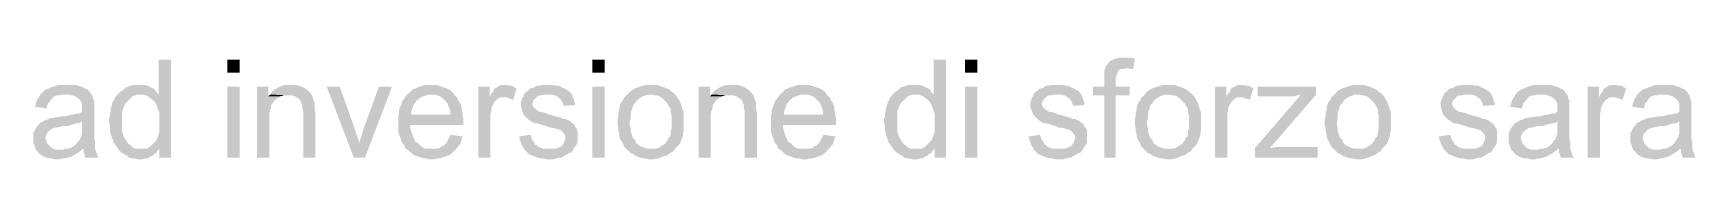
# Model space of a CAD drawing. Header units: millimetres. Extents: x -35.3 to 0.3, y 0.4 to 20.6.
# Drawn here: x -32.544 to -30.953, y 3.683 to 3.779 of the extents above; entities that cross this region are included whole.
import ezdxf

# ---------------------------------------------------------------- set-up
doc = ezdxf.new("R2010")
doc.units = ezdxf.units.MM
doc.layers.add('PDF _Riempimenti solidi', color=7, linetype='Continuous')

msp = doc.modelspace()

# ---------------------------------------------------------------- hatches: boundary and pattern name
at = {"layer": 'PDF _Riempimenti solidi', "transparency": 33554559}
for points in [[(-32.4118, 3.7777), (-32.4235, 3.7777), (-32.4235, 3.7443), (-32.441, 3.7443), (-32.4385, 3.7443), (-32.436, 3.7435), (-32.4335, 3.7427), (-32.4318, 3.741), (-32.4293, 3.7393), (-32.4268, 3.7368), (-32.4252, 3.7335), (-32.4243, 3.731), (-32.4235, 3.7285), (-32.4227, 3.726), (-32.4227, 3.7093), (-32.4235, 3.7068), (-32.4243, 3.7043), (-32.4252, 3.7018), (-32.426, 3.7002), (-32.4293, 3.6968), (-32.431, 3.6952), (-32.4335, 3.6935), (-32.4352, 3.6927), (-32.4227, 3.6927), (-32.4227, 3.6843), (-32.4118, 3.6843)], [(-32.346, 3.7652), (-32.346, 3.7777), (-32.3577, 3.7777), (-32.3577, 3.7652)], [(-31.9968, 3.7652), (-31.9968, 3.7777), (-32.0085, 3.7777), (-32.0085, 3.7652)], [(-31.6702, 3.7777), (-31.6818, 3.7777), (-31.6818, 3.7443), (-31.6993, 3.7443), (-31.6968, 3.7443), (-31.6943, 3.7435), (-31.6918, 3.7427), (-31.6902, 3.741), (-31.6877, 3.7393), (-31.686, 3.7377), (-31.6852, 3.7368), (-31.6835, 3.7335), (-31.6818, 3.7285), (-31.681, 3.726), (-31.681, 3.7093), (-31.6818, 3.7068), (-31.6835, 3.7018), (-31.6843, 3.7002), (-31.686, 3.6985), (-31.6893, 3.6952), (-31.6918, 3.6935), (-31.6935, 3.6927), (-31.681, 3.6927), (-31.681, 3.6843), (-31.6702, 3.6843)], [(-31.6402, 3.7652), (-31.6402, 3.7777), (-31.6518, 3.7777), (-31.6518, 3.7652)], [(-31.5002, 3.7793), (-31.5052, 3.7793), (-31.5077, 3.7785), (-31.5102, 3.7777), (-31.5118, 3.7768), (-31.5135, 3.776), (-31.5152, 3.7735), (-31.5168, 3.7718), (-31.5177, 3.7693), (-31.496, 3.7693), (-31.4935, 3.7685), (-31.491, 3.7685), (-31.4893, 3.7785), (-31.4927, 3.7793), (-31.4977, 3.7793)], [(-31.5177, 3.7693), (-31.5185, 3.7677), (-31.5185, 3.7518), (-31.5293, 3.7518), (-31.5293, 3.7435), (-31.5185, 3.7435), (-31.5185, 3.6843), (-31.5077, 3.6843), (-31.5077, 3.7435), (-31.4943, 3.7435), (-31.4943, 3.7518), (-31.5077, 3.7518), (-31.5077, 3.7602), (-31.5068, 3.7627), (-31.506, 3.7652), (-31.5052, 3.7668), (-31.5035, 3.7685), (-31.501, 3.7685), (-31.4977, 3.7693)], [(-32.5368, 3.7443), (-32.5377, 3.7427), (-32.5393, 3.7402), (-32.5402, 3.7385), (-32.541, 3.736), (-32.5418, 3.7327), (-32.5302, 3.731), (-32.5302, 3.7335), (-32.5293, 3.736), (-32.5277, 3.7377), (-32.526, 3.7402), (-32.5235, 3.7427), (-32.521, 3.7435), (-32.5185, 3.7435), (-32.516, 3.7443), (-32.5127, 3.7443)], [(-32.511, 3.7535), (-32.5193, 3.7535), (-32.5218, 3.7527), (-32.5243, 3.7518), (-32.5268, 3.751), (-32.5285, 3.7502), (-32.531, 3.7493), (-32.5335, 3.7477), (-32.5368, 3.7443), (-32.5085, 3.7443), (-32.506, 3.7435), (-32.5035, 3.7427), (-32.5018, 3.7418), (-32.5002, 3.7402), (-32.4993, 3.7402), (-32.4985, 3.7385), (-32.4968, 3.736), (-32.4968, 3.7277), (-32.4985, 3.7268), (-32.5002, 3.726), (-32.5027, 3.726), (-32.5052, 3.7252), (-32.5077, 3.7252), (-32.5102, 3.7243), (-32.5135, 3.7235), (-32.5168, 3.7235), (-32.5202, 3.7227), (-32.5227, 3.7227), (-32.5252, 3.7218), (-32.5277, 3.7218), (-32.5285, 3.721), (-32.5335, 3.7193), (-32.4968, 3.7185), (-32.4968, 3.7068), (-32.4977, 3.7043), (-32.4985, 3.7027), (-32.4985, 3.7018), (-32.5002, 3.7002), (-32.5018, 3.6977), (-32.5035, 3.696), (-32.506, 3.6943), (-32.5077, 3.6935), (-32.5102, 3.6927), (-32.496, 3.6927), (-32.4952, 3.6918), (-32.4952, 3.6893), (-32.4943, 3.6868), (-32.4935, 3.6843), (-32.481, 3.6843), (-32.4818, 3.6852), (-32.4843, 3.6927), (-32.4843, 3.6993), (-32.4852, 3.7018), (-32.4852, 3.7385), (-32.486, 3.7393), (-32.4868, 3.7427), (-32.4877, 3.7443), (-32.4893, 3.7468), (-32.4918, 3.7493), (-32.4943, 3.7502), (-32.4968, 3.7518), (-32.4985, 3.7518), (-32.5002, 3.7527), (-32.5027, 3.7535), (-32.5085, 3.7535)], [(-32.4418, 3.7535), (-32.4477, 3.7535), (-32.4502, 3.7527), (-32.4527, 3.7518), (-32.4552, 3.751), (-32.4568, 3.7493), (-32.4577, 3.7485), (-32.4602, 3.7468), (-32.4635, 3.7435), (-32.4652, 3.7418), (-32.466, 3.7393), (-32.4677, 3.7368), (-32.4677, 3.736), (-32.4693, 3.731), (-32.4693, 3.7285), (-32.4702, 3.726), (-32.4702, 3.7235), (-32.471, 3.721), (-32.471, 3.7177), (-32.4702, 3.7143), (-32.4702, 3.7093), (-32.4677, 3.7018), (-32.4668, 3.7002), (-32.4668, 3.6985), (-32.4652, 3.6968), (-32.4635, 3.6943), (-32.4618, 3.6918), (-32.4402, 3.6927), (-32.4452, 3.6927), (-32.4477, 3.6935), (-32.4493, 3.6952), (-32.4518, 3.6968), (-32.4535, 3.6985), (-32.4543, 3.7002), (-32.456, 3.7027), (-32.4568, 3.7043), (-32.4577, 3.7068), (-32.4585, 3.7093), (-32.4585, 3.7277), (-32.4577, 3.7302), (-32.4568, 3.7327), (-32.4552, 3.736), (-32.4535, 3.7377), (-32.4502, 3.741), (-32.4485, 3.7427), (-32.446, 3.7435), (-32.4435, 3.7443), (-32.4235, 3.7443), (-32.4252, 3.746), (-32.4268, 3.7485), (-32.4285, 3.7502), (-32.431, 3.751), (-32.4318, 3.7518), (-32.4343, 3.7527), (-32.4368, 3.7535), (-32.4393, 3.7535)], [(-32.346, 3.6843), (-32.346, 3.7518), (-32.3577, 3.7518), (-32.3577, 3.6843)], [(-32.3185, 3.7518), (-32.3293, 3.7518), (-32.3293, 3.6843), (-32.3177, 3.6843), (-32.3177, 3.726), (-32.3168, 3.7293), (-32.316, 3.7318), (-32.316, 3.7343), (-32.3143, 3.736), (-32.3135, 3.7377), (-32.3118, 3.7393), (-32.3093, 3.741), (-32.3068, 3.7427), (-32.3185, 3.7427)], [(-32.3168, 3.7443), (-32.3185, 3.7427), (-32.3068, 3.7427), (-32.3043, 3.7435), (-32.2993, 3.7435)], [(-32.2968, 3.7535), (-32.3027, 3.7535), (-32.3077, 3.7518), (-32.3093, 3.751), (-32.3118, 3.7493), (-32.3135, 3.7485), (-32.3152, 3.7468), (-32.3168, 3.7443), (-32.2993, 3.7435), (-32.296, 3.7435), (-32.2935, 3.7427), (-32.2918, 3.7418), (-32.2893, 3.7402), (-32.2877, 3.7385), (-32.2868, 3.736), (-32.286, 3.7343), (-32.286, 3.7318), (-32.2852, 3.7285), (-32.2852, 3.6843), (-32.2735, 3.6843), (-32.2735, 3.7268), (-32.2743, 3.7302), (-32.2743, 3.7368), (-32.2752, 3.7385), (-32.276, 3.741), (-32.2768, 3.7435), (-32.2785, 3.746), (-32.281, 3.7485), (-32.2835, 3.7502), (-32.286, 3.7518), (-32.2868, 3.7518), (-32.2893, 3.7527), (-32.2918, 3.7535), (-32.2943, 3.7535)], [(-32.2502, 3.7518), (-32.2627, 3.7518), (-32.2368, 3.6843), (-32.2318, 3.6977), (-32.2318, 3.6993), (-32.2327, 3.7018), (-32.2343, 3.7068), (-32.2352, 3.7093), (-32.236, 3.7118)], [(-32.2002, 3.7518), (-32.2127, 3.7518), (-32.2277, 3.711), (-32.2277, 3.7102), (-32.2285, 3.7077), (-32.2293, 3.7052), (-32.2302, 3.7027), (-32.231, 3.7002), (-32.2318, 3.6977), (-32.2368, 3.6843), (-32.226, 3.6843)], [(-32.186, 3.7443), (-32.186, 3.7435), (-32.1877, 3.7418), (-32.1885, 3.7402), (-32.1902, 3.7385), (-32.1918, 3.7335), (-32.1927, 3.7318), (-32.1935, 3.7293), (-32.1935, 3.726), (-32.1943, 3.7235), (-32.1943, 3.7093), (-32.1935, 3.7068), (-32.1927, 3.7043), (-32.1918, 3.7018), (-32.191, 3.6993), (-32.1902, 3.6977), (-32.1885, 3.696), (-32.1877, 3.6935), (-32.186, 3.6918), (-32.1618, 3.6927), (-32.1677, 3.6927), (-32.1702, 3.6935), (-32.1727, 3.6952), (-32.1743, 3.6968), (-32.176, 3.6985), (-32.1768, 3.6985), (-32.1785, 3.7002), (-32.1793, 3.7027), (-32.1802, 3.7043), (-32.181, 3.7068), (-32.1818, 3.7093), (-32.1827, 3.7127), (-32.1827, 3.7152), (-32.1318, 3.7152), (-32.1318, 3.721), (-32.1327, 3.7243), (-32.1818, 3.7252), (-32.1818, 3.7277), (-32.181, 3.7302), (-32.1802, 3.7327), (-32.1793, 3.7352), (-32.1777, 3.7368), (-32.176, 3.7393), (-32.1743, 3.7402), (-32.1727, 3.7418), (-32.1702, 3.7427), (-32.1677, 3.7435), (-32.1652, 3.7443), (-32.1627, 3.7443)], [(-32.1627, 3.7535), (-32.1685, 3.7535), (-32.171, 3.7527), (-32.176, 3.751), (-32.1777, 3.7502), (-32.1802, 3.7493), (-32.1818, 3.7477), (-32.1835, 3.746), (-32.186, 3.7443), (-32.1593, 3.7443), (-32.1568, 3.7435), (-32.1543, 3.7427), (-32.1518, 3.741), (-32.1502, 3.7393), (-32.1477, 3.7368), (-32.1468, 3.7352), (-32.146, 3.7327), (-32.1452, 3.731), (-32.1443, 3.7277), (-32.1443, 3.7252), (-32.1818, 3.7252), (-32.1327, 3.7243), (-32.1327, 3.7268), (-32.1335, 3.7293), (-32.1335, 3.7318), (-32.1352, 3.7368), (-32.1368, 3.7385), (-32.1377, 3.741), (-32.1393, 3.7427), (-32.141, 3.7443), (-32.1418, 3.746), (-32.1435, 3.7477), (-32.146, 3.7493), (-32.1477, 3.7502), (-32.1502, 3.751), (-32.1552, 3.7527), (-32.1577, 3.7535), (-32.1602, 3.7535)], [(-32.1068, 3.7518), (-32.1177, 3.7518), (-32.1177, 3.6843), (-32.106, 3.6843), (-32.106, 3.726), (-32.1052, 3.7285), (-32.1052, 3.731), (-32.1043, 3.7335), (-32.1027, 3.736), (-32.1018, 3.7377), (-32.1002, 3.7393), (-32.0977, 3.741), (-32.096, 3.7418), (-32.0927, 3.7418), (-32.1068, 3.7418)], [(-32.0927, 3.7535), (-32.0952, 3.7535), (-32.0977, 3.7527), (-32.1002, 3.751), (-32.101, 3.751), (-32.1027, 3.7493), (-32.1035, 3.7468), (-32.1052, 3.7452), (-32.1068, 3.7418), (-32.0918, 3.7418), (-32.0868, 3.7402), (-32.0843, 3.7393), (-32.081, 3.7502), (-32.0827, 3.751), (-32.0852, 3.7527), (-32.0877, 3.7527), (-32.0902, 3.7535)], [(-32.0735, 3.7452), (-32.0743, 3.7427), (-32.0752, 3.7418), (-32.076, 3.7393), (-32.0768, 3.7368), (-32.0768, 3.7327), (-32.076, 3.7302), (-32.0752, 3.7277), (-32.0743, 3.7252), (-32.0727, 3.7235), (-32.071, 3.7218), (-32.0693, 3.7202), (-32.0668, 3.7185), (-32.0635, 3.7168), (-32.061, 3.7168), (-32.0585, 3.716), (-32.056, 3.7152), (-32.0527, 3.7143), (-32.0493, 3.7127), (-32.0468, 3.7127), (-32.0435, 3.7118), (-32.0385, 3.7102), (-32.036, 3.7077), (-32.0343, 3.7052), (-32.0343, 3.7018), (-32.0352, 3.6993), (-32.036, 3.6977), (-32.0377, 3.6952), (-32.0393, 3.6943), (-32.0418, 3.6935), (-32.0435, 3.6927), (-32.0493, 3.6927), (-32.0735, 3.6918), (-32.0702, 3.6885), (-32.0693, 3.6877), (-32.0677, 3.6868), (-32.0652, 3.686), (-32.0635, 3.6852), (-32.061, 3.6843), (-32.0585, 3.6835), (-32.056, 3.6835), (-32.0527, 3.6827), (-32.0452, 3.6827), (-32.0427, 3.6835), (-32.0402, 3.6843), (-32.0377, 3.6843), (-32.0352, 3.686), (-32.0335, 3.6868), (-32.031, 3.6885), (-32.0285, 3.6893), (-32.0268, 3.6918), (-32.026, 3.6935), (-32.0252, 3.6943), (-32.0235, 3.6968), (-32.0227, 3.6993), (-32.0227, 3.7093), (-32.0235, 3.7118), (-32.0252, 3.7143), (-32.026, 3.716), (-32.0285, 3.7177), (-32.0302, 3.7193), (-32.0327, 3.7202), (-32.0335, 3.721), (-32.036, 3.721), (-32.0377, 3.7218), (-32.0402, 3.7227), (-32.0435, 3.7235), (-32.046, 3.7243), (-32.0493, 3.7252), (-32.0502, 3.7252), (-32.0535, 3.7268), (-32.0568, 3.7277), (-32.0585, 3.7277), (-32.0602, 3.7285), (-32.0627, 3.7302), (-32.0643, 3.7318), (-32.0652, 3.7327), (-32.066, 3.7352), (-32.0652, 3.7377), (-32.0643, 3.7393), (-32.0618, 3.7418), (-32.061, 3.7427), (-32.0593, 3.7435), (-32.0568, 3.7435), (-32.0543, 3.7443), (-32.051, 3.7443)], [(-32.0518, 3.7535), (-32.0568, 3.7535), (-32.0593, 3.7527), (-32.0618, 3.7527), (-32.0643, 3.751), (-32.0668, 3.7502), (-32.0693, 3.7493), (-32.0693, 3.7485), (-32.0718, 3.7468), (-32.0735, 3.7452), (-32.051, 3.7443), (-32.0468, 3.7443), (-32.0443, 3.7435), (-32.0427, 3.7427), (-32.0402, 3.741), (-32.0377, 3.7385), (-32.036, 3.7335), (-32.0252, 3.7343), (-32.0252, 3.736), (-32.026, 3.7385), (-32.0268, 3.741), (-32.0277, 3.7435), (-32.0285, 3.7452), (-32.031, 3.7477), (-32.0327, 3.7485), (-32.0352, 3.7502), (-32.0377, 3.751), (-32.0385, 3.7518), (-32.041, 3.7527), (-32.0435, 3.7527), (-32.046, 3.7535), (-32.0485, 3.7535)], [(-31.9968, 3.6843), (-31.9968, 3.7518), (-32.0085, 3.7518), (-32.0085, 3.6843)], [(-31.9752, 3.7443), (-31.9768, 3.7427), (-31.9785, 3.741), (-31.9793, 3.7385), (-31.981, 3.7368), (-31.9827, 3.7318), (-31.9827, 3.7293), (-31.9835, 3.7268), (-31.9835, 3.7243), (-31.9843, 3.721), (-31.9843, 3.7152), (-31.9835, 3.7118), (-31.9835, 3.7093), (-31.9827, 3.7068), (-31.9827, 3.7043), (-31.9818, 3.7018), (-31.9802, 3.6993), (-31.9793, 3.6977), (-31.9785, 3.6952), (-31.9768, 3.6935), (-31.9752, 3.6918), (-31.9527, 3.6927), (-31.956, 3.6927), (-31.961, 3.6943), (-31.9627, 3.6952), (-31.9652, 3.6968), (-31.9668, 3.6985), (-31.9677, 3.701), (-31.9693, 3.7027), (-31.9702, 3.7043), (-31.971, 3.7068), (-31.9718, 3.7093), (-31.9718, 3.7118), (-31.9727, 3.7152), (-31.9727, 3.7185), (-31.9718, 3.7218), (-31.9718, 3.7268), (-31.971, 3.7293), (-31.9693, 3.7343), (-31.9677, 3.736), (-31.9668, 3.7377), (-31.966, 3.7385), (-31.9643, 3.7402), (-31.9618, 3.7418), (-31.9602, 3.7427), (-31.9577, 3.7435), (-31.9552, 3.7443), (-31.9527, 3.7443)], [(-31.9527, 3.7535), (-31.9577, 3.7535), (-31.9602, 3.7527), (-31.9627, 3.7518), (-31.9677, 3.7502), (-31.9693, 3.7493), (-31.9718, 3.7477), (-31.9735, 3.746), (-31.9752, 3.7443), (-31.9518, 3.7443), (-31.9485, 3.7435), (-31.9468, 3.7435), (-31.9443, 3.7427), (-31.9418, 3.741), (-31.9385, 3.7377), (-31.9368, 3.736), (-31.936, 3.7343), (-31.9343, 3.7318), (-31.9335, 3.7302), (-31.9335, 3.7277), (-31.9327, 3.7243), (-31.9327, 3.7118), (-31.9335, 3.7093), (-31.9335, 3.7068), (-31.9343, 3.7043), (-31.936, 3.7027), (-31.9368, 3.7002), (-31.9385, 3.6985), (-31.9385, 3.6977), (-31.941, 3.696), (-31.9427, 3.6952), (-31.9452, 3.6935), (-31.9477, 3.6927), (-31.9527, 3.6927), (-31.9752, 3.6918), (-31.9735, 3.6902), (-31.9718, 3.6885), (-31.9693, 3.6877), (-31.9677, 3.686), (-31.9627, 3.6843), (-31.9602, 3.6835), (-31.9577, 3.6835), (-31.9552, 3.6827), (-31.9485, 3.6827), (-31.9452, 3.6835), (-31.9427, 3.6843), (-31.941, 3.6852), (-31.9385, 3.686), (-31.936, 3.6868), (-31.9352, 3.6877), (-31.9327, 3.6893), (-31.931, 3.6902), (-31.9293, 3.6927), (-31.926, 3.696), (-31.9243, 3.6985), (-31.9235, 3.701), (-31.9227, 3.7027), (-31.9218, 3.7052), (-31.9218, 3.7077), (-31.921, 3.7102), (-31.921, 3.7268), (-31.9218, 3.7293), (-31.9227, 3.7318), (-31.9235, 3.7343), (-31.9243, 3.7368), (-31.9252, 3.7385), (-31.9268, 3.741), (-31.9277, 3.7427), (-31.9293, 3.7443), (-31.931, 3.746), (-31.9335, 3.7477), (-31.9352, 3.7493), (-31.9377, 3.7502), (-31.9393, 3.751), (-31.9418, 3.7518), (-31.9468, 3.7535), (-31.9493, 3.7535)], [(-31.896, 3.7518), (-31.9068, 3.7518), (-31.9068, 3.6843), (-31.8952, 3.6843), (-31.8952, 3.726), (-31.8943, 3.7293), (-31.8935, 3.7318), (-31.8935, 3.7343), (-31.8918, 3.736), (-31.891, 3.7377), (-31.8893, 3.7393), (-31.8868, 3.741), (-31.8843, 3.7427), (-31.896, 3.7427)], [(-31.8943, 3.7443), (-31.896, 3.7427), (-31.8843, 3.7427), (-31.8818, 3.7435), (-31.8768, 3.7435)], [(-31.8743, 3.7535), (-31.8802, 3.7535), (-31.8827, 3.7527), (-31.8852, 3.7518), (-31.8868, 3.751), (-31.8893, 3.7493), (-31.891, 3.7485), (-31.8927, 3.7468), (-31.8943, 3.7443), (-31.8768, 3.7435), (-31.8735, 3.7435), (-31.871, 3.7427), (-31.8693, 3.7418), (-31.8668, 3.7402), (-31.8652, 3.7385), (-31.8643, 3.736), (-31.8635, 3.7343), (-31.8635, 3.7318), (-31.8627, 3.7285), (-31.8627, 3.6843), (-31.851, 3.6843), (-31.851, 3.7268), (-31.8518, 3.7302), (-31.8518, 3.7368), (-31.8527, 3.7385), (-31.8535, 3.741), (-31.8543, 3.7435), (-31.856, 3.746), (-31.8585, 3.7485), (-31.8635, 3.7518), (-31.8643, 3.7518), (-31.8668, 3.7527), (-31.8693, 3.7535), (-31.8718, 3.7535)], [(-31.8293, 3.7443), (-31.8293, 3.7435), (-31.831, 3.7418), (-31.8318, 3.7402), (-31.8335, 3.7385), (-31.8343, 3.736), (-31.8352, 3.7335), (-31.836, 3.7318), (-31.8368, 3.7293), (-31.8368, 3.726), (-31.8377, 3.7235), (-31.8377, 3.7093), (-31.8352, 3.7018), (-31.8343, 3.6993), (-31.8335, 3.6977), (-31.8318, 3.696), (-31.831, 3.6935), (-31.8293, 3.6918), (-31.8052, 3.6927), (-31.811, 3.6927), (-31.8135, 3.6935), (-31.816, 3.6952), (-31.8177, 3.6968), (-31.8193, 3.6985), (-31.8202, 3.6985), (-31.8218, 3.7002), (-31.8227, 3.7027), (-31.8235, 3.7043), (-31.8252, 3.7093), (-31.826, 3.7127), (-31.826, 3.7152), (-31.7752, 3.7152), (-31.7752, 3.721), (-31.776, 3.7243), (-31.8252, 3.7252), (-31.8252, 3.7277), (-31.8227, 3.7352), (-31.821, 3.7368), (-31.8193, 3.7393), (-31.8177, 3.7402), (-31.816, 3.7418), (-31.8135, 3.7427), (-31.811, 3.7435), (-31.8085, 3.7443), (-31.806, 3.7443)], [(-31.806, 3.7535), (-31.8118, 3.7535), (-31.8143, 3.7527), (-31.8168, 3.7518), (-31.8193, 3.751), (-31.821, 3.7502), (-31.8235, 3.7493), (-31.8252, 3.7477), (-31.8268, 3.746), (-31.8293, 3.7443), (-31.8027, 3.7443), (-31.8002, 3.7435), (-31.7977, 3.7427), (-31.7952, 3.741), (-31.7935, 3.7393), (-31.7918, 3.7377), (-31.791, 3.7368), (-31.7902, 3.7352), (-31.7893, 3.7327), (-31.7885, 3.731), (-31.7877, 3.7277), (-31.7877, 3.7252), (-31.8252, 3.7252), (-31.776, 3.7243), (-31.776, 3.7268), (-31.7768, 3.7293), (-31.7768, 3.7318), (-31.7777, 3.7343), (-31.7785, 3.7368), (-31.7802, 3.7385), (-31.781, 3.741), (-31.7827, 3.7427), (-31.7843, 3.7443), (-31.7852, 3.746), (-31.7868, 3.7477), (-31.7893, 3.7493), (-31.791, 3.7502), (-31.7935, 3.751), (-31.796, 3.7518), (-31.801, 3.7535), (-31.8035, 3.7535)], [(-31.7002, 3.7535), (-31.706, 3.7535), (-31.711, 3.7518), (-31.7135, 3.751), (-31.7152, 3.7493), (-31.716, 3.7485), (-31.7185, 3.7468), (-31.7202, 3.7452), (-31.7218, 3.7435), (-31.7235, 3.7418), (-31.7243, 3.7393), (-31.726, 3.7368), (-31.726, 3.736), (-31.7277, 3.731), (-31.7277, 3.7285), (-31.7285, 3.726), (-31.7285, 3.7235), (-31.7293, 3.721), (-31.7293, 3.7177), (-31.7285, 3.7143), (-31.7285, 3.7093), (-31.7277, 3.7068), (-31.726, 3.7018), (-31.7252, 3.7002), (-31.7252, 3.6985), (-31.7235, 3.6968), (-31.7202, 3.6918), (-31.6985, 3.6927), (-31.7035, 3.6927), (-31.706, 3.6935), (-31.7077, 3.6952), (-31.7102, 3.6968), (-31.7118, 3.6985), (-31.7127, 3.7002), (-31.7143, 3.7027), (-31.7152, 3.7043), (-31.716, 3.7068), (-31.7168, 3.7093), (-31.7168, 3.7277), (-31.716, 3.7302), (-31.7152, 3.7327), (-31.7143, 3.7343), (-31.7135, 3.736), (-31.7102, 3.7393), (-31.7068, 3.7427), (-31.7043, 3.7435), (-31.7018, 3.7443), (-31.6818, 3.7443), (-31.6835, 3.746), (-31.6852, 3.7485), (-31.6868, 3.7502), (-31.6893, 3.751), (-31.6902, 3.7518), (-31.6927, 3.7527), (-31.6952, 3.7535), (-31.6977, 3.7535)], [(-31.6402, 3.6843), (-31.6402, 3.7518), (-31.6518, 3.7518), (-31.6518, 3.6843)], [(-31.586, 3.7452), (-31.5868, 3.7427), (-31.5877, 3.7418), (-31.5885, 3.7393), (-31.5893, 3.7368), (-31.5893, 3.7327), (-31.5885, 3.7302), (-31.5868, 3.7252), (-31.5852, 3.7235), (-31.5835, 3.7218), (-31.5818, 3.7202), (-31.5793, 3.7185), (-31.5777, 3.7177), (-31.576, 3.7168), (-31.5735, 3.7168), (-31.571, 3.716), (-31.5685, 3.7152), (-31.5652, 3.7143), (-31.5618, 3.7127), (-31.5593, 3.7127), (-31.556, 3.7118), (-31.5535, 3.711), (-31.551, 3.7102), (-31.5502, 3.7093), (-31.5485, 3.7077), (-31.5468, 3.7052), (-31.5468, 3.7018), (-31.5477, 3.6993), (-31.5485, 3.6977), (-31.5502, 3.6952), (-31.5518, 3.6943), (-31.5543, 3.6935), (-31.556, 3.6927), (-31.5618, 3.6927), (-31.586, 3.6918), (-31.5843, 3.6902), (-31.5827, 3.6885), (-31.5818, 3.6877), (-31.5802, 3.6868), (-31.5777, 3.686), (-31.576, 3.6852), (-31.5735, 3.6843), (-31.571, 3.6835), (-31.5685, 3.6835), (-31.5652, 3.6827), (-31.5577, 3.6827), (-31.5527, 3.6843), (-31.5502, 3.6843), (-31.5477, 3.686), (-31.546, 3.6868), (-31.5435, 3.6885), (-31.541, 3.6893), (-31.5393, 3.6918), (-31.5385, 3.6935), (-31.5377, 3.6943), (-31.536, 3.6968), (-31.5352, 3.6993), (-31.5352, 3.7093), (-31.536, 3.7118), (-31.5377, 3.7143), (-31.5385, 3.716), (-31.541, 3.7177), (-31.5427, 3.7193), (-31.5452, 3.7202), (-31.546, 3.721), (-31.5485, 3.721), (-31.5502, 3.7218), (-31.5527, 3.7227), (-31.556, 3.7235), (-31.5585, 3.7243), (-31.5618, 3.7252), (-31.5627, 3.7252), (-31.566, 3.7268), (-31.5693, 3.7277), (-31.571, 3.7277), (-31.5727, 3.7285), (-31.5752, 3.7302), (-31.5768, 3.7318), (-31.5777, 3.7327), (-31.5785, 3.7352), (-31.5777, 3.7377), (-31.5768, 3.7393), (-31.5743, 3.7418), (-31.5735, 3.7427), (-31.5718, 3.7435), (-31.5693, 3.7435), (-31.5668, 3.7443), (-31.5635, 3.7443)], [(-31.5643, 3.7535), (-31.5693, 3.7535), (-31.5718, 3.7527), (-31.5743, 3.7527), (-31.5768, 3.751), (-31.5793, 3.7502), (-31.5818, 3.7493), (-31.5818, 3.7485), (-31.5843, 3.7468), (-31.586, 3.7452), (-31.5635, 3.7443), (-31.5593, 3.7443), (-31.5568, 3.7435), (-31.5552, 3.7427), (-31.5527, 3.741), (-31.5502, 3.7385), (-31.5493, 3.736), (-31.5485, 3.7335), (-31.5377, 3.7343), (-31.5377, 3.736), (-31.5393, 3.741), (-31.5402, 3.7435), (-31.541, 3.7452), (-31.5418, 3.746), (-31.5435, 3.7477), (-31.5452, 3.7485), (-31.5477, 3.7502), (-31.5502, 3.751), (-31.551, 3.7518), (-31.5535, 3.7527), (-31.556, 3.7527), (-31.5585, 3.7535), (-31.561, 3.7535)], [(-31.4802, 3.7443), (-31.4818, 3.7427), (-31.4835, 3.741), (-31.4843, 3.7385), (-31.486, 3.7368), (-31.4868, 3.7343), (-31.4877, 3.7318), (-31.4877, 3.7293), (-31.4885, 3.7268), (-31.4885, 3.7243), (-31.4893, 3.721), (-31.4893, 3.7152), (-31.4885, 3.7118), (-31.4885, 3.7093), (-31.4877, 3.7068), (-31.4877, 3.7043), (-31.4868, 3.7018), (-31.4852, 3.6993), (-31.4843, 3.6977), (-31.4835, 3.6952), (-31.4802, 3.6918), (-31.4577, 3.6927), (-31.461, 3.6927), (-31.4635, 3.6935), (-31.466, 3.6943), (-31.4677, 3.6952), (-31.4702, 3.6968), (-31.4718, 3.6985), (-31.4727, 3.701), (-31.4743, 3.7027), (-31.4752, 3.7043), (-31.4768, 3.7093), (-31.4768, 3.7118), (-31.4777, 3.7152), (-31.4777, 3.7185), (-31.4768, 3.7218), (-31.4768, 3.7268), (-31.4743, 3.7343), (-31.4727, 3.736), (-31.4718, 3.7377), (-31.471, 3.7385), (-31.4693, 3.7402), (-31.4668, 3.7418), (-31.4652, 3.7427), (-31.4627, 3.7435), (-31.4602, 3.7443), (-31.4577, 3.7443)], [(-31.4577, 3.7535), (-31.4627, 3.7535), (-31.4677, 3.7518), (-31.4702, 3.751), (-31.4727, 3.7502), (-31.4743, 3.7493), (-31.4768, 3.7477), (-31.4802, 3.7443), (-31.4568, 3.7443), (-31.4535, 3.7435), (-31.4518, 3.7435), (-31.4493, 3.7427), (-31.4468, 3.741), (-31.4452, 3.7393), (-31.4418, 3.736), (-31.441, 3.7343), (-31.4393, 3.7318), (-31.4385, 3.7302), (-31.4385, 3.7277), (-31.4377, 3.7243), (-31.4377, 3.7118), (-31.4385, 3.7093), (-31.4385, 3.7068), (-31.4393, 3.7043), (-31.441, 3.7027), (-31.4418, 3.7002), (-31.4435, 3.6985), (-31.4435, 3.6977), (-31.446, 3.696), (-31.4477, 3.6952), (-31.4502, 3.6935), (-31.4527, 3.6927), (-31.4577, 3.6927), (-31.4802, 3.6918), (-31.4768, 3.6885), (-31.4743, 3.6877), (-31.4727, 3.686), (-31.4702, 3.6852), (-31.4677, 3.6843), (-31.4652, 3.6835), (-31.4627, 3.6835), (-31.4602, 3.6827), (-31.4535, 3.6827), (-31.4502, 3.6835), (-31.4477, 3.6843), (-31.446, 3.6852), (-31.441, 3.6868), (-31.4402, 3.6877), (-31.4377, 3.6893), (-31.436, 3.6902), (-31.4343, 3.6927), (-31.4327, 3.6943), (-31.431, 3.696), (-31.4293, 3.6985), (-31.4285, 3.701), (-31.4277, 3.7027), (-31.4268, 3.7052), (-31.4268, 3.7077), (-31.426, 3.7102), (-31.426, 3.7268), (-31.4293, 3.7368), (-31.4302, 3.7385), (-31.4318, 3.741), (-31.4327, 3.7427), (-31.4343, 3.7443), (-31.436, 3.746), (-31.4385, 3.7477), (-31.4402, 3.7493), (-31.4427, 3.7502), (-31.4443, 3.751), (-31.4468, 3.7518), (-31.4493, 3.7527), (-31.4518, 3.7535), (-31.4543, 3.7535)], [(-31.4018, 3.7518), (-31.4127, 3.7518), (-31.4127, 3.6843), (-31.401, 3.6843), (-31.401, 3.726), (-31.4002, 3.7285), (-31.4002, 3.731), (-31.3993, 3.7335), (-31.3977, 3.736), (-31.3968, 3.7377), (-31.3952, 3.7393), (-31.3927, 3.741), (-31.391, 3.7418), (-31.3877, 3.7418), (-31.4018, 3.7418)], [(-31.3877, 3.7535), (-31.3902, 3.7535), (-31.3927, 3.7527), (-31.3952, 3.751), (-31.396, 3.751), (-31.3977, 3.7493), (-31.3985, 3.7468), (-31.4002, 3.7452), (-31.4018, 3.7418), (-31.3868, 3.7418), (-31.3843, 3.741), (-31.3793, 3.7393), (-31.376, 3.7502), (-31.3777, 3.751), (-31.3802, 3.7527), (-31.3827, 3.7527), (-31.3852, 3.7535)], [(-31.316, 3.7443), (-31.331, 3.7435), (-31.3743, 3.6935), (-31.3743, 3.6843), (-31.3602, 3.6935), (-31.3527, 3.7018)], [(-31.316, 3.7518), (-31.3718, 3.7518), (-31.3718, 3.7427), (-31.3368, 3.7427), (-31.3343, 3.7435), (-31.331, 3.7435), (-31.316, 3.7443)], [(-31.2985, 3.7443), (-31.3002, 3.7427), (-31.3018, 3.741), (-31.3027, 3.7385), (-31.3043, 3.7368), (-31.3052, 3.7343), (-31.306, 3.7318), (-31.306, 3.7293), (-31.3068, 3.7268), (-31.3068, 3.7243), (-31.3077, 3.721), (-31.3077, 3.7152), (-31.3068, 3.7118), (-31.3068, 3.7093), (-31.306, 3.7068), (-31.306, 3.7043), (-31.3052, 3.7018), (-31.3035, 3.6993), (-31.3027, 3.6977), (-31.3018, 3.6952), (-31.3002, 3.6935), (-31.2985, 3.6918), (-31.276, 3.6927), (-31.2793, 3.6927), (-31.2818, 3.6935), (-31.2843, 3.6943), (-31.286, 3.6952), (-31.2885, 3.6968), (-31.2902, 3.6985), (-31.291, 3.701), (-31.2927, 3.7027), (-31.2935, 3.7043), (-31.2952, 3.7093), (-31.2952, 3.7118), (-31.296, 3.7152), (-31.296, 3.7185), (-31.2952, 3.7218), (-31.2952, 3.7268), (-31.2927, 3.7343), (-31.291, 3.736), (-31.2902, 3.7377), (-31.2877, 3.7402), (-31.2852, 3.7418), (-31.2835, 3.7427), (-31.281, 3.7435), (-31.2785, 3.7443), (-31.276, 3.7443)], [(-31.276, 3.7535), (-31.281, 3.7535), (-31.2835, 3.7527), (-31.286, 3.7518), (-31.2885, 3.751), (-31.291, 3.7502), (-31.2927, 3.7493), (-31.2952, 3.7477), (-31.2968, 3.746), (-31.2985, 3.7443), (-31.2752, 3.7443), (-31.2718, 3.7435), (-31.2702, 3.7435), (-31.2677, 3.7427), (-31.2652, 3.741), (-31.2618, 3.7377), (-31.2602, 3.736), (-31.2593, 3.7343), (-31.2577, 3.7318), (-31.2568, 3.7302), (-31.2568, 3.7277), (-31.256, 3.7243), (-31.256, 3.7118), (-31.2568, 3.7093), (-31.2568, 3.7068), (-31.2577, 3.7043), (-31.2593, 3.7027), (-31.2602, 3.7002), (-31.2618, 3.6985), (-31.2618, 3.6977), (-31.2643, 3.696), (-31.266, 3.6952), (-31.2685, 3.6935), (-31.271, 3.6927), (-31.276, 3.6927), (-31.2985, 3.6918), (-31.2968, 3.6902), (-31.2952, 3.6885), (-31.2927, 3.6877), (-31.291, 3.686), (-31.2885, 3.6852), (-31.286, 3.6843), (-31.2835, 3.6835), (-31.281, 3.6835), (-31.2785, 3.6827), (-31.2718, 3.6827), (-31.2685, 3.6835), (-31.266, 3.6843), (-31.2643, 3.6852), (-31.2618, 3.686), (-31.2593, 3.6868), (-31.2585, 3.6877), (-31.256, 3.6893), (-31.2543, 3.6902), (-31.2527, 3.6927), (-31.251, 3.6943), (-31.2493, 3.696), (-31.2477, 3.6985), (-31.2468, 3.701), (-31.246, 3.7027), (-31.2452, 3.7052), (-31.2452, 3.7077), (-31.2443, 3.7102), (-31.2443, 3.7268), (-31.2477, 3.7368), (-31.2485, 3.7385), (-31.2502, 3.741), (-31.251, 3.7427), (-31.2527, 3.7443), (-31.2543, 3.746), (-31.2568, 3.7477), (-31.2585, 3.7493), (-31.261, 3.7502), (-31.2627, 3.751), (-31.2652, 3.7518), (-31.2677, 3.7527), (-31.2702, 3.7535), (-31.2727, 3.7535)], [(-31.1935, 3.7452), (-31.1943, 3.7427), (-31.1952, 3.7418), (-31.1968, 3.7368), (-31.1968, 3.7327), (-31.1952, 3.7277), (-31.1943, 3.7252), (-31.1927, 3.7235), (-31.191, 3.7218), (-31.1893, 3.7202), (-31.1868, 3.7185), (-31.1852, 3.7177), (-31.1835, 3.7168), (-31.181, 3.7168), (-31.1785, 3.716), (-31.176, 3.7152), (-31.1727, 3.7143), (-31.1693, 3.7127), (-31.1668, 3.7127), (-31.1635, 3.7118), (-31.161, 3.711), (-31.1585, 3.7102), (-31.156, 3.7077), (-31.1543, 3.7052), (-31.1543, 3.7018), (-31.1552, 3.6993), (-31.156, 3.6977), (-31.1577, 3.6952), (-31.1593, 3.6943), (-31.1618, 3.6935), (-31.1635, 3.6927), (-31.1693, 3.6927), (-31.1935, 3.6918), (-31.1918, 3.6902), (-31.1893, 3.6877), (-31.1877, 3.6868), (-31.1852, 3.686), (-31.1835, 3.6852), (-31.1785, 3.6835), (-31.176, 3.6835), (-31.1727, 3.6827), (-31.1652, 3.6827), (-31.1627, 3.6835), (-31.1602, 3.6843), (-31.1577, 3.6843), (-31.1552, 3.686), (-31.1535, 3.6868), (-31.151, 3.6885), (-31.1485, 3.6893), (-31.1468, 3.6918), (-31.146, 3.6935), (-31.1452, 3.6943), (-31.1435, 3.6968), (-31.1427, 3.6993), (-31.1427, 3.7093), (-31.1435, 3.7118), (-31.1452, 3.7143), (-31.146, 3.716), (-31.1485, 3.7177), (-31.1502, 3.7193), (-31.1527, 3.7202), (-31.1535, 3.721), (-31.156, 3.721), (-31.1577, 3.7218), (-31.1602, 3.7227), (-31.1635, 3.7235), (-31.166, 3.7243), (-31.1693, 3.7252), (-31.1702, 3.7252), (-31.1735, 3.7268), (-31.1768, 3.7277), (-31.1785, 3.7277), (-31.1802, 3.7285), (-31.1827, 3.7302), (-31.1852, 3.7327), (-31.186, 3.7352), (-31.1852, 3.7377), (-31.1843, 3.7393), (-31.1818, 3.7418), (-31.181, 3.7427), (-31.1793, 3.7435), (-31.1768, 3.7435), (-31.1743, 3.7443), (-31.171, 3.7443)], [(-31.1718, 3.7535), (-31.1768, 3.7535), (-31.1793, 3.7527), (-31.1818, 3.7527), (-31.1843, 3.751), (-31.1893, 3.7493), (-31.1893, 3.7485), (-31.1918, 3.7468), (-31.1935, 3.7452), (-31.171, 3.7443), (-31.1668, 3.7443), (-31.1643, 3.7435), (-31.1627, 3.7427), (-31.1602, 3.741), (-31.1593, 3.7402), (-31.1577, 3.7385), (-31.156, 3.7335), (-31.1452, 3.7343), (-31.1452, 3.736), (-31.146, 3.7385), (-31.1468, 3.741), (-31.1477, 3.7435), (-31.1485, 3.7452), (-31.151, 3.7477), (-31.1527, 3.7485), (-31.1552, 3.7502), (-31.1577, 3.751), (-31.1585, 3.7518), (-31.161, 3.7527), (-31.1635, 3.7527), (-31.166, 3.7535), (-31.1685, 3.7535)], [(-31.1252, 3.7443), (-31.126, 3.7427), (-31.1277, 3.7402), (-31.1285, 3.7385), (-31.1293, 3.736), (-31.1302, 3.7327), (-31.1185, 3.731), (-31.1185, 3.7335), (-31.1177, 3.736), (-31.116, 3.7377), (-31.1143, 3.7402), (-31.1118, 3.7427), (-31.1093, 3.7435), (-31.1068, 3.7435), (-31.1043, 3.7443), (-31.101, 3.7443)], [(-31.0993, 3.7535), (-31.1077, 3.7535), (-31.1127, 3.7518), (-31.1152, 3.751), (-31.1168, 3.7502), (-31.1193, 3.7493), (-31.1218, 3.7477), (-31.1235, 3.746), (-31.1252, 3.7443), (-31.0968, 3.7443), (-31.0943, 3.7435), (-31.0918, 3.7427), (-31.0902, 3.7418), (-31.0885, 3.7402), (-31.0877, 3.7402), (-31.0868, 3.7385), (-31.0852, 3.736), (-31.0852, 3.7277), (-31.0885, 3.726), (-31.091, 3.726), (-31.0935, 3.7252), (-31.096, 3.7252), (-31.0985, 3.7243), (-31.1018, 3.7235), (-31.1052, 3.7235), (-31.1085, 3.7227), (-31.111, 3.7227), (-31.1135, 3.7218), (-31.116, 3.7218), (-31.1168, 3.721), (-31.1193, 3.7202), (-31.1218, 3.7193), (-31.0852, 3.7185), (-31.0852, 3.7068), (-31.086, 3.7043), (-31.0868, 3.7027), (-31.0868, 3.7018), (-31.0885, 3.7002), (-31.0902, 3.6977), (-31.0918, 3.696), (-31.0943, 3.6943), (-31.096, 3.6935), (-31.0985, 3.6927), (-31.0843, 3.6927), (-31.0835, 3.6918), (-31.0835, 3.6893), (-31.0827, 3.6868), (-31.0818, 3.6843), (-31.0693, 3.6843), (-31.0702, 3.6852), (-31.0727, 3.6927), (-31.0727, 3.6993), (-31.0735, 3.7018), (-31.0735, 3.7385), (-31.0743, 3.7393), (-31.0752, 3.7427), (-31.076, 3.7443), (-31.0777, 3.7468), (-31.0802, 3.7493), (-31.0827, 3.7502), (-31.0852, 3.7518), (-31.0868, 3.7518), (-31.0885, 3.7527), (-31.091, 3.7535), (-31.0968, 3.7535)], [(-31.0452, 3.7518), (-31.056, 3.7518), (-31.056, 3.6843), (-31.0443, 3.6843), (-31.0443, 3.726), (-31.0435, 3.7285), (-31.0435, 3.731), (-31.0427, 3.7335), (-31.041, 3.736), (-31.0402, 3.7377), (-31.0385, 3.7393), (-31.036, 3.741), (-31.0343, 3.7418), (-31.031, 3.7418), (-31.0452, 3.7418)], [(-31.031, 3.7535), (-31.0335, 3.7535), (-31.036, 3.7527), (-31.0385, 3.751), (-31.0393, 3.751), (-31.041, 3.7493), (-31.0418, 3.7468), (-31.0435, 3.7452), (-31.0452, 3.7418), (-31.0302, 3.7418), (-31.0252, 3.7402), (-31.0227, 3.7393), (-31.0193, 3.7502), (-31.021, 3.751), (-31.0235, 3.7527), (-31.026, 3.7527), (-31.0285, 3.7535)], [(-31.0085, 3.7443), (-31.0093, 3.7427), (-31.011, 3.7402), (-31.0118, 3.7385), (-31.0127, 3.736), (-31.0135, 3.7327), (-31.0018, 3.731), (-31.0018, 3.7335), (-31.001, 3.736), (-30.9993, 3.7377), (-30.9977, 3.7402), (-30.9952, 3.7427), (-30.9927, 3.7435), (-30.9902, 3.7435), (-30.9877, 3.7443), (-30.9843, 3.7443)], [(-30.9827, 3.7535), (-30.991, 3.7535), (-30.996, 3.7518), (-30.9985, 3.751), (-31.0002, 3.7502), (-31.0027, 3.7493), (-31.0052, 3.7477), (-31.0085, 3.7443), (-30.9802, 3.7443), (-30.9777, 3.7435), (-30.9752, 3.7427), (-30.9735, 3.7418), (-30.9718, 3.7402), (-30.971, 3.7402), (-30.9702, 3.7385), (-30.9685, 3.736), (-30.9685, 3.7277), (-30.9702, 3.7268), (-30.9718, 3.726), (-30.9743, 3.726), (-30.9768, 3.7252), (-30.9793, 3.7252), (-30.9818, 3.7243), (-30.9852, 3.7235), (-30.9885, 3.7235), (-30.9918, 3.7227), (-30.9943, 3.7227), (-30.9968, 3.7218), (-30.9993, 3.7218), (-31.0002, 3.721), (-31.0027, 3.7202), (-31.0052, 3.7193), (-30.9685, 3.7185), (-30.9685, 3.7068), (-30.9693, 3.7043), (-30.9702, 3.7027), (-30.9702, 3.7018), (-30.9718, 3.7002), (-30.9735, 3.6977), (-30.9752, 3.696), (-30.9777, 3.6943), (-30.9793, 3.6935), (-30.9818, 3.6927), (-30.9677, 3.6927), (-30.9668, 3.6918), (-30.9668, 3.6893), (-30.966, 3.6868), (-30.9652, 3.6843), (-30.9527, 3.6843), (-30.9535, 3.6852), (-30.956, 3.6927), (-30.956, 3.6993), (-30.9568, 3.7018), (-30.9568, 3.7385), (-30.9577, 3.7393), (-30.9585, 3.7427), (-30.9593, 3.7443), (-30.961, 3.7468), (-30.9635, 3.7493), (-30.966, 3.7502), (-30.9685, 3.7518), (-30.9702, 3.7518), (-30.9718, 3.7527), (-30.9743, 3.7535), (-30.9802, 3.7535)], [(-32.5335, 3.7193), (-32.5352, 3.7177), (-32.5368, 3.7177), (-32.5385, 3.7152), (-32.5402, 3.7135), (-32.5418, 3.711), (-32.5418, 3.7102), (-32.5435, 3.7077), (-32.5435, 3.6993), (-32.5427, 3.6968), (-32.5418, 3.6943), (-32.541, 3.6918), (-32.5393, 3.6902), (-32.5377, 3.6885), (-32.5377, 3.6877), (-32.536, 3.6868), (-32.5335, 3.6852), (-32.531, 3.6843), (-32.5293, 3.6835), (-32.526, 3.6835), (-32.5235, 3.6827), (-32.5177, 3.6827), (-32.5152, 3.6835), (-32.5127, 3.6835), (-32.5077, 3.6852), (-32.5068, 3.6852), (-32.5043, 3.6868), (-32.5027, 3.6877), (-32.4977, 3.691), (-32.5177, 3.6918), (-32.5218, 3.6918), (-32.5243, 3.6927), (-32.526, 3.6935), (-32.5277, 3.6952), (-32.5285, 3.696), (-32.5302, 3.6977), (-32.531, 3.7002), (-32.5318, 3.7027), (-32.5318, 3.7035), (-32.531, 3.706), (-32.5302, 3.7077), (-32.5293, 3.7085), (-32.5277, 3.7102), (-32.5252, 3.7118), (-32.5235, 3.7127), (-32.5218, 3.7127), (-32.5185, 3.7135), (-32.5152, 3.7143), (-32.511, 3.7143), (-32.5077, 3.7152), (-32.5052, 3.716), (-32.5027, 3.7168), (-32.5002, 3.7168), (-32.4985, 3.7177), (-32.4968, 3.7185)], [(-31.1218, 3.7193), (-31.1235, 3.7177), (-31.1252, 3.7177), (-31.1268, 3.7152), (-31.1285, 3.7135), (-31.1302, 3.711), (-31.1302, 3.7102), (-31.1318, 3.7077), (-31.1318, 3.6993), (-31.131, 3.6968), (-31.1302, 3.6943), (-31.1293, 3.6918), (-31.126, 3.6885), (-31.126, 3.6877), (-31.1243, 3.6868), (-31.1218, 3.6852), (-31.1193, 3.6843), (-31.1177, 3.6835), (-31.1143, 3.6835), (-31.1118, 3.6827), (-31.106, 3.6827), (-31.1035, 3.6835), (-31.101, 3.6835), (-31.0985, 3.6843), (-31.096, 3.6852), (-31.0952, 3.6852), (-31.0927, 3.6868), (-31.091, 3.6877), (-31.0885, 3.6893), (-31.086, 3.691), (-31.106, 3.6918), (-31.1102, 3.6918), (-31.1127, 3.6927), (-31.1143, 3.6935), (-31.1168, 3.696), (-31.1185, 3.6977), (-31.1193, 3.7002), (-31.1202, 3.7027), (-31.1202, 3.7035), (-31.1193, 3.706), (-31.1185, 3.7077), (-31.1177, 3.7085), (-31.116, 3.7102), (-31.1135, 3.7118), (-31.1118, 3.7127), (-31.1102, 3.7127), (-31.1035, 3.7143), (-31.0993, 3.7143), (-31.096, 3.7152), (-31.091, 3.7168), (-31.0885, 3.7168), (-31.0852, 3.7185)], [(-31.0052, 3.7193), (-31.0068, 3.7177), (-31.0085, 3.7177), (-31.0102, 3.7152), (-31.0118, 3.7135), (-31.0135, 3.711), (-31.0135, 3.7102), (-31.0152, 3.7077), (-31.0152, 3.6993), (-31.0143, 3.6968), (-31.0135, 3.6943), (-31.0127, 3.6918), (-31.0093, 3.6885), (-31.0093, 3.6877), (-31.0077, 3.6868), (-31.0052, 3.6852), (-31.0027, 3.6843), (-31.001, 3.6835), (-30.9977, 3.6835), (-30.9952, 3.6827), (-30.9893, 3.6827), (-30.9868, 3.6835), (-30.9843, 3.6835), (-30.9818, 3.6843), (-30.9793, 3.6852), (-30.9785, 3.6852), (-30.976, 3.6868), (-30.9743, 3.6877), (-30.9693, 3.691), (-30.9893, 3.6918), (-30.9935, 3.6918), (-30.996, 3.6927), (-30.9977, 3.6935), (-30.9993, 3.6952), (-31.0002, 3.696), (-31.0018, 3.6977), (-31.0027, 3.7002), (-31.0035, 3.7027), (-31.0035, 3.7035), (-31.0027, 3.706), (-31.0018, 3.7077), (-31.001, 3.7085), (-30.9993, 3.7102), (-30.9968, 3.7118), (-30.9952, 3.7127), (-30.9935, 3.7127), (-30.9902, 3.7135), (-30.9868, 3.7143), (-30.9827, 3.7143), (-30.9793, 3.7152), (-30.9768, 3.716), (-30.9743, 3.7168), (-30.9718, 3.7168), (-30.9702, 3.7177), (-30.9685, 3.7185)], [(-32.5102, 3.6927), (-32.5127, 3.6927), (-32.5152, 3.6918), (-32.5177, 3.6918), (-32.4977, 3.691), (-32.496, 3.6927)], [(-32.4352, 3.6927), (-32.4402, 3.6927), (-32.4618, 3.6918), (-32.4602, 3.6902), (-32.4585, 3.6885), (-32.456, 3.6877), (-32.456, 3.6868), (-32.4535, 3.686), (-32.4518, 3.6843), (-32.4493, 3.6835), (-32.4468, 3.6835), (-32.4443, 3.6827), (-32.4385, 3.6827), (-32.436, 3.6835), (-32.4335, 3.6835), (-32.4318, 3.6852), (-32.4293, 3.686), (-32.4277, 3.6877), (-32.426, 3.6885), (-32.4243, 3.691), (-32.4227, 3.6927)], [(-32.1443, 3.706), (-32.1452, 3.7035), (-32.1468, 3.701), (-32.1477, 3.6985), (-32.151, 3.6952), (-32.1527, 3.6952), (-32.1543, 3.6935), (-32.1568, 3.6927), (-32.1618, 3.6927), (-32.186, 3.6918), (-32.1852, 3.6918), (-32.1818, 3.6885), (-32.1793, 3.6868), (-32.1777, 3.686), (-32.1752, 3.6852), (-32.1702, 3.6835), (-32.1677, 3.6835), (-32.1652, 3.6827), (-32.1593, 3.6827), (-32.1568, 3.6835), (-32.1543, 3.6835), (-32.1493, 3.6852), (-32.1468, 3.686), (-32.1452, 3.6868), (-32.1427, 3.6885), (-32.1402, 3.691), (-32.1385, 3.6927), (-32.1368, 3.6952), (-32.1352, 3.6968), (-32.1343, 3.6993), (-32.1335, 3.7018), (-32.1327, 3.7043)], [(-32.0677, 3.706), (-32.0785, 3.7043), (-32.0785, 3.7035), (-32.0777, 3.701), (-32.0768, 3.6985), (-32.076, 3.696), (-32.0743, 3.6935), (-32.0735, 3.6918), (-32.0493, 3.6927), (-32.0552, 3.6927), (-32.0577, 3.6935), (-32.0602, 3.6943), (-32.0618, 3.696), (-32.0635, 3.6968), (-32.0643, 3.6993), (-32.066, 3.701), (-32.0668, 3.7035)], [(-31.7877, 3.706), (-31.7885, 3.7035), (-31.7902, 3.701), (-31.791, 3.6985), (-31.7927, 3.6968), (-31.7943, 3.6952), (-31.796, 3.6952), (-31.7977, 3.6935), (-31.8002, 3.6927), (-31.8052, 3.6927), (-31.8293, 3.6918), (-31.8285, 3.6918), (-31.8252, 3.6885), (-31.8227, 3.6868), (-31.821, 3.686), (-31.816, 3.6843), (-31.8135, 3.6835), (-31.811, 3.6835), (-31.8085, 3.6827), (-31.8027, 3.6827), (-31.8002, 3.6835), (-31.7977, 3.6835), (-31.7952, 3.6843), (-31.7927, 3.6852), (-31.7902, 3.686), (-31.7885, 3.6868), (-31.786, 3.6885), (-31.7852, 3.6893), (-31.7835, 3.691), (-31.7818, 3.6927), (-31.7802, 3.6952), (-31.7785, 3.6968), (-31.7777, 3.6993), (-31.7768, 3.7018), (-31.776, 3.7043)], [(-31.6935, 3.6927), (-31.6985, 3.6927), (-31.7202, 3.6918), (-31.7168, 3.6885), (-31.7143, 3.6877), (-31.7143, 3.6868), (-31.7118, 3.686), (-31.7102, 3.6843), (-31.7077, 3.6835), (-31.7052, 3.6835), (-31.7027, 3.6827), (-31.6968, 3.6827), (-31.6943, 3.6835), (-31.6918, 3.6835), (-31.6902, 3.6852), (-31.6877, 3.686), (-31.686, 3.6877), (-31.6843, 3.6885), (-31.6827, 3.691), (-31.681, 3.6927)], [(-31.5802, 3.706), (-31.591, 3.7043), (-31.591, 3.7035), (-31.5902, 3.701), (-31.5893, 3.6985), (-31.5885, 3.696), (-31.5868, 3.6935), (-31.586, 3.6918), (-31.5618, 3.6927), (-31.5677, 3.6927), (-31.5702, 3.6935), (-31.5727, 3.6943), (-31.5743, 3.696), (-31.576, 3.6968), (-31.5768, 3.6993), (-31.5785, 3.701), (-31.5793, 3.7035)], [(-31.3143, 3.6943), (-31.3543, 3.6943), (-31.3577, 3.6935), (-31.3602, 3.6935), (-31.3743, 3.6843), (-31.3143, 3.6843)], [(-31.1877, 3.706), (-31.1985, 3.7043), (-31.1985, 3.7035), (-31.1977, 3.701), (-31.196, 3.696), (-31.1943, 3.6935), (-31.1935, 3.6918), (-31.1693, 3.6927), (-31.1752, 3.6927), (-31.1777, 3.6935), (-31.1802, 3.6943), (-31.1818, 3.696), (-31.1835, 3.6968), (-31.1843, 3.6993), (-31.186, 3.701), (-31.1868, 3.7035)], [(-31.0985, 3.6927), (-31.101, 3.6927), (-31.1035, 3.6918), (-31.106, 3.6918), (-31.086, 3.691), (-31.0843, 3.6927)], [(-30.9818, 3.6927), (-30.9843, 3.6927), (-30.9868, 3.6918), (-30.9893, 3.6918), (-30.9693, 3.691), (-30.9677, 3.6927)]]:
    msp.add_hatch(color=256, dxfattribs=at).paths.add_polyline_path(points)

doc.saveas('drawing.dxf')
